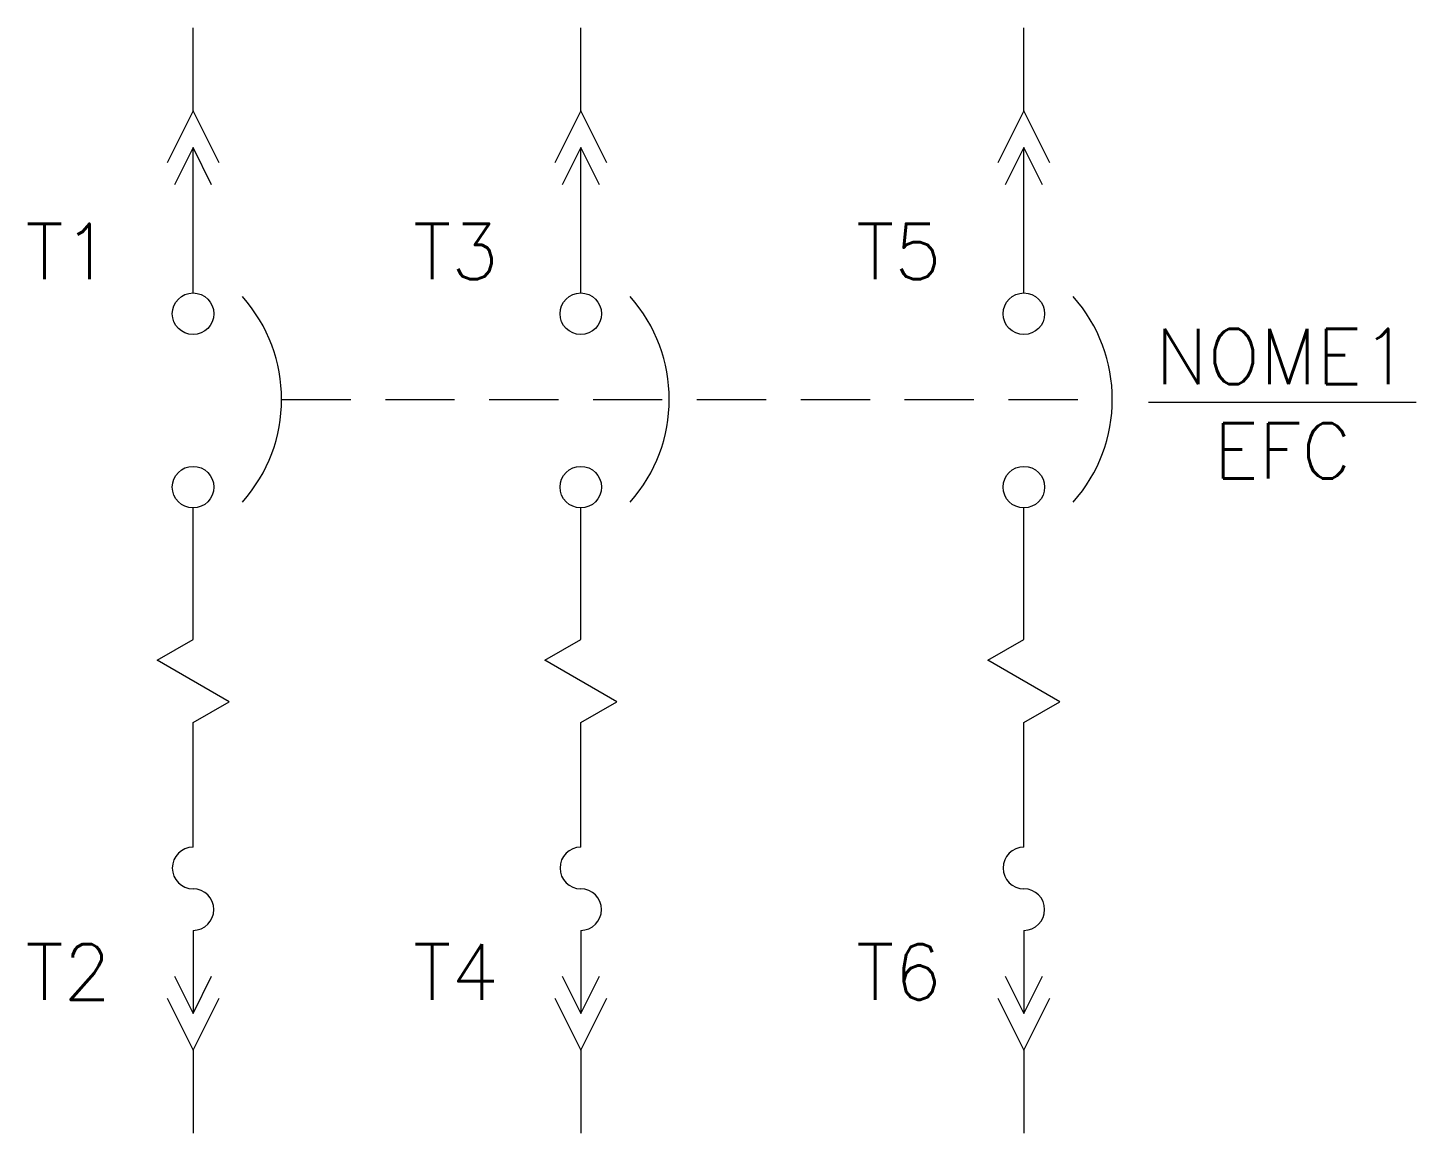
# Model space of a CAD drawing. Extents: x 293.6 to 343.7, y 152.3 to 192.2.
import ezdxf
from ezdxf.enums import TextEntityAlignment as Align

# ---------------------------------------------------------------- set-up
doc = ezdxf.new("R2010")
doc.units = 0
doc.header["$MEASUREMENT"] = 0
doc.linetypes.add('HIDDEN', pattern=[0.375, 0.25, -0.125])
doc.layers.get('0').update_dxf_attribs({"linetype": 'CONTINUOUS'})
doc.styles.add('ROMANS', font='romans')

msp = doc.modelspace()

# ---------------------------------------------------------------- linework, layer by layer
for p, q in [((299.54, 189.23), (299.54, 192.23)), ((313.54, 189.23), (313.54, 192.23)), ((329.54, 189.23), (329.54, 192.23)), ((299.54, 189.23), (298.603, 187.355)), ((300.478, 187.355), (299.54, 189.23)), ((313.54, 189.23), (312.603, 187.355)), ((314.478, 187.355), (313.54, 189.23)), ((329.54, 189.23), (328.603, 187.355)), ((330.478, 187.355), (329.54, 189.23)), ((299.54, 187.905), (298.868, 186.561)), ((300.212, 186.561), (299.54, 187.905)), ((313.54, 187.905), (312.868, 186.561)), ((314.212, 186.561), (313.54, 187.905)), ((329.54, 187.905), (328.868, 186.561)), ((330.212, 186.561), (329.54, 187.905)), ((334.042, 178.718), (343.707, 178.718)), ((299.54, 159.646), (299.54, 156.646)), ((313.54, 159.646), (313.54, 156.646)), ((329.54, 159.646), (329.54, 156.646)), ((298.868, 157.99), (299.54, 156.646)), ((299.54, 156.646), (300.212, 157.99)), ((312.868, 157.99), (313.54, 156.646)), ((313.54, 156.646), (314.212, 157.99)), ((328.868, 157.99), (329.54, 156.646)), ((329.54, 156.646), (330.212, 157.99)), ((298.603, 157.197), (299.54, 155.322)), ((299.54, 155.322), (300.478, 157.197)), ((312.603, 157.197), (313.54, 155.322)), ((313.54, 155.322), (314.478, 157.197)), ((328.603, 157.197), (329.54, 155.322)), ((329.54, 155.322), (330.478, 157.197)), ((299.54, 155.322), (299.54, 152.322)), ((313.54, 155.322), (313.54, 152.322)), ((329.54, 155.322), (329.54, 152.322))]:
    msp.add_line(p, q)
at = {"linetype": 'Continuous'}
for p, q in [((299.54, 170.146), (299.54, 174.896)), ((313.54, 170.146), (313.54, 174.896)), ((329.54, 170.146), (329.54, 174.896)), ((298.241, 169.396), (299.54, 170.146)), ((312.241, 169.396), (313.54, 170.146)), ((328.241, 169.396), (329.54, 170.146)), ((300.839, 167.896), (298.241, 169.396)), ((314.839, 167.896), (312.241, 169.396)), ((330.839, 167.896), (328.241, 169.396)), ((299.54, 167.146), (300.839, 167.896)), ((313.54, 167.146), (314.839, 167.896)), ((329.54, 167.146), (330.839, 167.896)), ((299.54, 162.646), (299.54, 167.146)), ((313.54, 162.646), (313.54, 167.146)), ((329.54, 162.646), (329.54, 167.146))]:
    msp.add_line(p, q, dxfattribs=at)
at = {"flags": 128}
for points in [[(299.54, 182.655), (299.54, 187.905)], [(313.54, 182.655), (313.54, 187.905)], [(329.54, 182.655), (329.54, 187.905)]]:
    msp.add_lwpolyline(points, dxfattribs=at)
at = {"linetype": 'HIDDEN', "ltscale": 10, "flags": 128}
msp.add_lwpolyline([(302.734, 178.814), (332.734, 178.814)], dxfattribs=at)
at = {"linetype": 'Continuous'}
for centre in [(299.54, 181.905), (313.54, 181.905), (329.54, 181.905), (299.54, 175.646), (313.54, 175.646), (329.54, 175.646)]:
    msp.add_circle(centre, 0.75, dxfattribs=at)
for centre, radius, start, end in [((297.153, 178.814), 5.581, 318.3063, 41.6937), ((311.153, 178.814), 5.581, 318.3063, 41.6937), ((327.153, 178.814), 5.581, 318.3063, 41.6937), ((299.54, 161.896), 0.75, 90, 270), ((313.54, 161.896), 0.75, 90, 270), ((329.54, 161.896), 0.75, 90, 270), ((299.54, 160.396), 0.75, 270, 90), ((313.54, 160.396), 0.75, 270, 90), ((329.54, 160.396), 0.75, 270, 90)]:
    msp.add_arc(centre, radius, start, end, dxfattribs=at)

# ---------------------------------------------------------------- texts
at = {"lineweight": -3, "style": 'ROMANS'}
for tag, p in [('T1', (296.572, 184.152)), ('T3', (310.572, 184.152)), ('T5', (326.572, 184.152)), ('T2', (296.572, 158.143)), ('T4', (310.572, 158.143)), ('T6', (326.572, 158.143))]:
    msp.add_attdef(tag, text='', height=2, dxfattribs=at).set_placement(p, align=Align.MIDDLE_RIGHT)
for tag, p in [('NOME1', (338.875, 180.365)), ('EFC', (338.875, 176.953))]:
    msp.add_attdef(tag, text='', height=2, dxfattribs=at).set_placement(p, align=Align.MIDDLE_CENTER)

doc.saveas('drawing.dxf')
